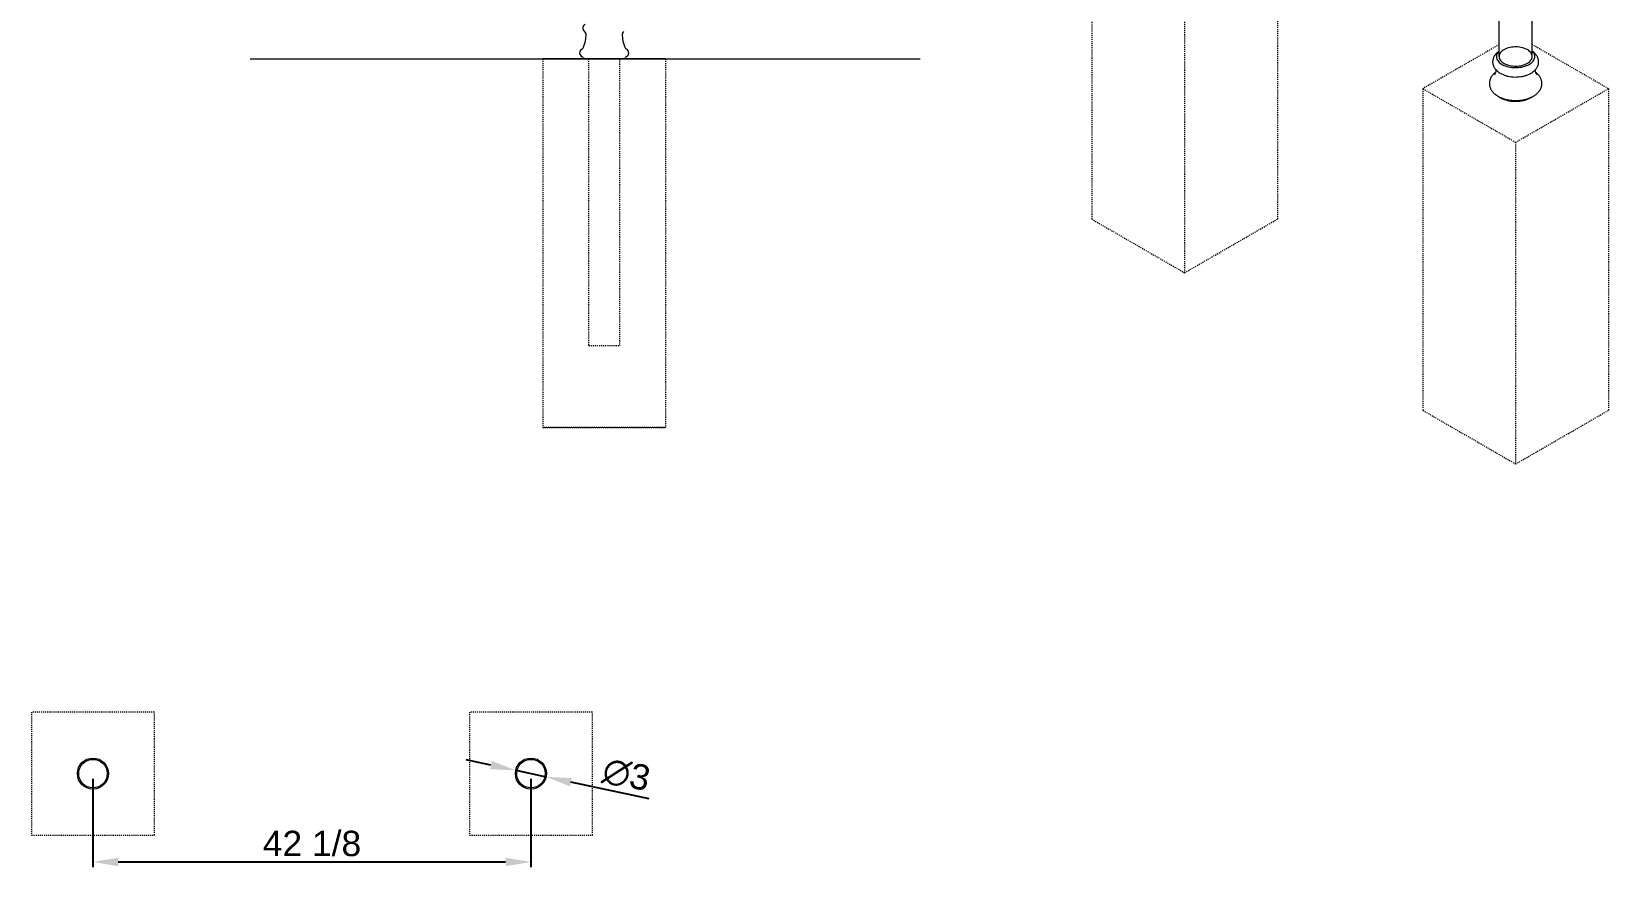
# Model space of a CAD drawing. Header units: inches. Extents: x -6 to 262, y -2 to 177.
# Drawn here: x 110.2 to 261.9, y -2.1 to 79.6 of the extents above; entities that cross this region are included whole.
import ezdxf

# ---------------------------------------------------------------- set-up
doc = ezdxf.new("R2010")
doc.units = ezdxf.units.IN
doc.linetypes.add('HIDDEN', pattern=[1.905, 1.27, -0.635])
for name, color, linetype, lineweight in [('ZANO_R', 7, 'Continuous', 0), ('ZANO_R_przerywana', 250, 'HIDDEN', 0), ('ZANO_W', 1, 'Continuous', 0)]:
    doc.layers.add(name, color=color, linetype=linetype, lineweight=lineweight)
doc.styles.get("Standard").update_dxf_attribs({"font": 'arial.ttf'})
doc.dimstyles.new('amerykanie', dxfattribs={"dimtxt": 50, "dimasz": 50, "dimexe": 0.5, "dimexo": 0.5, "dimgap": 1, "dimtad": 1, "dimdec": 0, "dimzin": 0, "dimlunit": 5, "dimtxsty": 'Standard', "dimcen": 0.09, "dimclrd": 1, "dimclre": 1, "dimclrt": 1, "dimazin": 0, "dimtfac": 1, "dimtdec": 0, "dimtmove": 0, "dimatfit": 3, "dimfxl": 1, "dimtzin": 0, "dimarcsym": 1})

# ---------------------------------------------------------------- blocks, each defined once
blk = doc.blocks.new('*D382')
at = {"layer": 'ZANO_W', "color": 1, "lineweight": -2}
for p, q in [((154.41, 9.12), (152.03, 9.63)), ((156.8, 8.61), (159.73, 7.98)), ((169.63, 5.86), (162.11, 7.47))]:
    blk.add_line(p, q, dxfattribs=at)
at = {"layer": 'ZANO_W', "color": 1}
for points in [[(154.33, 8.72), (154.5, 9.51), (156.8, 8.61)], [(162.19, 7.86), (162.02, 7.07), (159.73, 7.98)]]:
    blk.add_solid(points, dxfattribs=at)
at = {"layer": 'ZANO_W', "color": 1, "insert": (167.44, 8.18), "char_height": 2.438, "attachment_point": 5, "rotation": 347.9023}
blk.add_mtext('∅3', dxfattribs=at)
blk = doc.blocks.new('*D383')
at = {"layer": 'ZANO_W', "color": 1, "lineweight": -2}
for p, q in [((116.13, 7.79), (116.13, -0.7)), ((158.26, 7.79), (158.26, -0.7)), ((118.57, -0.2), (155.82, -0.2))]:
    blk.add_line(p, q, dxfattribs=at)
at = {"layer": 'ZANO_W', "color": 1}
for points in [[(118.57, 0.2), (118.57, -0.61), (116.13, -0.2)], [(155.82, -0.61), (155.82, 0.2), (158.26, -0.2)]]:
    blk.add_solid(points, dxfattribs=at)
at = {"layer": 'ZANO_W', "color": 1, "insert": (137.2, 1.56), "char_height": 2.438, "attachment_point": 5}
blk.add_mtext('42 1/8', dxfattribs=at)

msp = doc.modelspace()

# ---------------------------------------------------------------- linework, layer by layer
at = {"layer": 'ZANO_R'}
for p, q in [((251.36308, 98.65039), (251.36308, 77.24045)), ((254.56583, 77.24045), (254.56583, 98.65039)), ((131.26063, 77.01276), (195.67897, 77.01276)), ((159.40046, 77.01276), (171.21162, 77.01276)), ((171.21162, 77.01276), (159.40046, 77.01276)), ((163.29392, 77.11264), (163.33751, 77.01276)), ((166.80409, 77.01276), (163.80974, 77.01276)), ((167.27457, 77.01276), (167.31816, 77.11264)), ((251.11266, 77.24045), (251.11266, 77.19239)), ((254.81624, 77.19239), (254.81624, 77.24045)), ((254.99849, 75.46833), (254.99618, 75.47294))]:
    msp.add_line(p, q, dxfattribs=at)
at = {"layer": 'ZANO_R', "flags": 128}
for points in [[(251.36308, 77.77727), (251.35387, 77.76802), (251.27844, 77.68255), (251.21658, 77.59353), (251.16879, 77.50166), (251.13546, 77.40768), (251.11686, 77.31237), (251.11313, 77.21647), (251.12431, 77.12076), (251.1503, 77.02602), (251.1909, 76.93301), (251.24578, 76.84247), (251.3145, 76.75513), (251.3965, 76.6717), (251.49112, 76.59285), (251.59761, 76.51922), (251.7151, 76.45139), (251.84266, 76.38992), (251.97924, 76.33529), (252.12376, 76.28795), (252.27504, 76.24828), (252.43188, 76.2166), (252.593, 76.19317), (252.75712, 76.17816), (252.9229, 76.17171), (253.08902, 76.17386), (253.25414, 76.1846), (253.41692, 76.20384), (253.57606, 76.23143), (253.73028, 76.26714), (253.87833, 76.31069), (254.01902, 76.36172), (254.15122, 76.41983), (254.27387, 76.48455)], [(254.09531, 76.58762), (254.19918, 76.65368), (254.29151, 76.72521), (254.37146, 76.80156), (254.43827, 76.882), (254.49131, 76.96579), (254.53011, 77.05214), (254.55428, 77.14025), (254.56361, 77.2293), (254.55801, 77.31845), (254.53753, 77.40687), (254.50236, 77.49374), (254.45284, 77.57825), (254.38942, 77.6596), (254.31269, 77.73703), (254.22338, 77.80983), (254.12231, 77.87732), (254.01043, 77.93886), (253.88878, 77.99387), (253.75851, 78.04186), (253.62082, 78.08236), (253.477, 78.115), (253.32839, 78.13947), (253.17639, 78.15555), (253.02241, 78.16309), (252.86789, 78.16201), (252.71427, 78.15233), (252.56299, 78.13413), (252.41545, 78.10759), (252.27304, 78.07296), (252.13709, 78.03055), (252.00886, 77.98076), (251.88955, 77.92406), (251.78028, 77.86098), (251.68207, 77.79211), (251.59582, 77.71808), (251.52236, 77.6396), (251.46236, 77.55739), (251.41639, 77.47221), (251.38487, 77.38488), (251.3681, 77.2962), (251.36623, 77.20699), (251.37929, 77.1181), (251.40714, 77.03036), (251.44954, 76.94457), (251.50608, 76.86154), (251.57623, 76.78206), (251.65935, 76.70685), (251.75465, 76.63663), (251.86125, 76.57204), (251.97815, 76.51369), (252.10426, 76.46213), (252.2384, 76.41784), (252.37932, 76.38123), (252.5257, 76.35264), (252.67618, 76.33234), (252.82935, 76.32051), (252.98378, 76.31728), (253.13803, 76.32267), (253.29066, 76.33662), (253.44024, 76.35902), (253.58538, 76.38964), (253.72473, 76.42821), (253.85698, 76.47436), (253.98089, 76.52766), (254.09531, 76.58762)], [(254.27387, 76.48455), (254.38597, 76.55535), (254.48663, 76.63167), (254.57503, 76.71289), (254.65047, 76.79835), (254.71233, 76.88738), (254.76012, 76.97925), (254.79345, 77.07322), (254.81205, 77.16854), (254.81578, 77.26444), (254.8046, 77.36015), (254.77861, 77.45489), (254.73801, 77.5479), (254.68313, 77.63844), (254.61441, 77.72578), (254.56583, 77.77727)], [(251.33691, 73.37757), (251.44565, 73.30679), (251.57285, 73.23637), (251.70981, 73.17234), (251.85558, 73.11516), (252.00912, 73.06521), (252.16936, 73.02286), (252.33518, 72.9884), (252.50541, 72.96206), (252.67887, 72.94405), (252.85432, 72.93447), (253.03055, 72.93341), (253.20632, 72.94086), (253.38039, 72.95677), (253.55154, 72.98104), (253.71857, 73.01349), (253.88031, 73.0539), (254.03563, 73.10198), (254.18344, 73.15739), (254.3227, 73.21975), (254.45242, 73.28861)], [(254.45242, 73.28861), (254.57172, 73.3635), (254.59228, 73.37777)]]:
    msp.add_lwpolyline(points, dxfattribs=at)
at = {"layer": 'ZANO_R'}
for centre, radius in [((116.1344, 8.29123), 1.49805), ((116.1344, 8.29123), 1.49805), ((116.1344, 8.29123), 1.37206), ((158.2609, 8.29123), 1.49805), ((158.2609, 8.29123), 1.49805), ((158.2609, 8.29123), 1.37206)]:
    msp.add_circle(centre, radius, dxfattribs=at)
for centre, radius, start, end in [((163.638, 79.96556), 0.39892, 115.9948018, 234.6753902), ((160.03262, 79.44596), 3.54335, 338.3453751, 357.6873629), ((163.1797, 79.31886), 0.39371, 357.6873629, 54.6753902), ((167.43238, 79.31886), 0.39371, 125.3246098, 182.3126371), ((170.57946, 79.44596), 3.54335, 182.3126371, 201.6546249), ((163.34735, 77.58689), 0.40355, 119.0704694, 247.0770874), ((162.95998, 78.28371), 0.39371, 299.0704694, 338.3453751), ((167.6521, 78.28371), 0.39371, 201.6546249, 240.9295306), ((167.26473, 77.58689), 0.40355, 292.9229126, 60.9295306), ((163.1135, 77.0339), 0.19685, 23.5781785, 67.0770874), ((167.49858, 77.0339), 0.19685, 112.9229126, 156.4218215), ((252.96533, 78.68923), 3.42045, 257.0094142, 281.2063511)]:
    msp.add_arc(centre, radius, start, end, dxfattribs=at)
for points, knots in [([(251.29419, 77.69223), (251.29002, 77.68932), (251.24513, 77.65799), (251.16916, 77.59123), (251.06841, 77.492), (250.98144, 77.38612), (250.90783, 77.27568), (250.84847, 77.1616), (250.80346, 77.04513), (250.77276, 76.92735), (250.75613, 76.80923), (250.75324, 76.69158), (250.76374, 76.5752), (250.78727, 76.46075), (250.82348, 76.34879), (250.87216, 76.23971), (250.93316, 76.13387), (251.00642, 76.03164), (251.09184, 75.93347), (251.18924, 75.83993), (251.29818, 75.75169), (251.41798, 75.66946), (251.54769, 75.59389), (251.68625, 75.5256), (251.83235, 75.46478), (251.98532, 75.41254), (252.10347, 75.37749), (252.17174, 75.36251), (252.18556, 75.35948)], [0, 0, 0, 0, 0.004510655, 0.048510923, 0.092147468, 0.135161992, 0.177326724, 0.218504245, 0.258677589, 0.297942075, 0.336474772, 0.37450175, 0.412273287, 0.449982476, 0.487869916, 0.526179013, 0.56512211, 0.60486049, 0.645481279, 0.686978556, 0.729250377, 0.772120572, 0.815381233, 0.85883806, 0.902316734, 0.945721553, 0.989013229, 1, 1, 1, 1]), ([(253.63318, 75.33501), (253.64109, 75.33642), (253.70431, 75.3477), (253.81928, 75.37671), (253.97683, 75.42254), (254.12863, 75.47735), (254.27146, 75.5389), (254.37322, 75.5908), (254.45106, 75.63475), (254.52942, 75.68209), (254.63382, 75.75383), (254.74676, 75.84595), (254.84826, 75.94499), (254.93713, 76.05002), (255.01246, 76.15996), (255.07366, 76.27364), (255.1205, 76.38986), (255.15302, 76.50753), (255.17142, 76.62566), (255.17605, 76.74341), (255.16724, 76.85999), (255.14536, 76.97472), (255.11075, 77.08702), (255.06365, 77.19648), (255.00423, 77.30277), (254.93248, 77.40544), (254.84882, 77.50434), (254.75209, 77.59784), (254.68247, 77.65893), (254.64277, 77.68674), (254.64203, 77.68726)], [0, 0, 0, 0, 0.006009383, 0.048080954, 0.090310979, 0.132724275, 0.175334145, 0.215688373, 0.226950216, 0.250207077, 0.293104819, 0.335990235, 0.378553082, 0.420541868, 0.461727374, 0.501962072, 0.541214209, 0.57956409, 0.6171759, 0.654265289, 0.691074062, 0.727800126, 0.764668166, 0.801917979, 0.839761236, 0.878362622, 0.917817436, 0.958132087, 0.999218571, 1, 1, 1, 1]), ([(251.08607, 75.94308), (251.07728, 75.89809), (251.05936, 75.80641), (251.02096, 75.68043), (250.97825, 75.56712), (250.9477, 75.5041), (250.93312, 75.47402)], [0, 0, 0, 0, 0.254197326, 0.517957449, 0.769946681, 1, 1, 1, 1]), ([(254.99561, 75.47508), (254.99283, 75.48026), (254.97502, 75.51347), (254.94258, 75.58819), (254.90117, 75.70067), (254.86622, 75.82034), (254.85049, 75.90474), (254.84331, 75.94328)], [0, 0, 0, 0, 0.043339354, 0.278031586, 0.524689344, 0.782962952, 1, 1, 1, 1]), ([(251.03085, 75.71882), (251.02795, 75.71676), (250.98247, 75.68439), (250.90398, 75.61509), (250.79743, 75.5109), (250.70455, 75.4002), (250.62476, 75.28495), (250.55899, 75.16596), (250.50741, 75.04435), (250.47005, 74.92112), (250.44677, 74.79719), (250.43731, 74.67333), (250.44136, 74.55027), (250.45864, 74.42865), (250.48883, 74.30905), (250.53171, 74.1919), (250.58712, 74.07756), (250.65499, 73.96637), (250.73524, 73.85875), (250.82775, 73.75518), (250.93226, 73.65626), (251.04828, 73.56263), (251.17513, 73.47495), (251.31191, 73.39383), (251.45762, 73.31977), (251.61121, 73.25315), (251.77164, 73.19424), (251.93797, 73.14322), (252.10927, 73.1002), (252.28467, 73.06527), (252.4633, 73.03849), (252.64428, 73.01992), (252.82677, 73.00959), (253.00989, 73.00751), (253.19279, 73.01368), (253.3746, 73.0281), (253.55445, 73.05073), (253.73152, 73.08154), (253.90497, 73.12048), (254.07397, 73.16749), (254.23776, 73.2225), (254.39534, 73.28559), (254.5368, 73.35153), (254.62238, 73.39914), (254.66066, 73.42044)], [0, 0, 0, 0, 0.001739774, 0.027326415, 0.052737981, 0.077853068, 0.102557208, 0.126769402, 0.150460807, 0.173658403, 0.1964359, 0.218899364, 0.241173688, 0.263378899, 0.285619659, 0.308026664, 0.330717525, 0.353787796, 0.377300776, 0.401278121, 0.425695286, 0.450486009, 0.475556792, 0.500806897, 0.526146274, 0.551495102, 0.57680828, 0.602065901, 0.627261488, 0.652397514, 0.677482066, 0.702526591, 0.727544482, 0.752550235, 0.77755897, 0.802582311, 0.827634609, 0.852731489, 0.877888209, 0.903119043, 0.928436183, 0.95384791, 0.979355677, 1, 1, 1, 1]), ([(254.66066, 73.42044), (254.68564, 73.43523), (254.75694, 73.47744), (254.86747, 73.55289), (254.98836, 73.64884), (255.09795, 73.75163), (255.1953, 73.86039), (255.27949, 73.97423), (255.34989, 74.09212), (255.40615, 74.21298), (255.44816, 74.33578), (255.47603, 74.45958), (255.49, 74.58354), (255.49035, 74.70695), (255.47738, 74.82912), (255.45138, 74.94944), (255.41264, 75.06744), (255.36133, 75.18273), (255.29755, 75.295), (255.22131, 75.40381), (255.13297, 75.5089), (255.03169, 75.60892), (254.95264, 75.67899), (254.90471, 75.71351), (254.89761, 75.71862)], [0, 0, 0, 0, 0.028039466, 0.08002975, 0.132026468, 0.183743858, 0.234941433, 0.285376234, 0.334856154, 0.383285536, 0.430683004, 0.477170055, 0.522943691, 0.568247507, 0.613348373, 0.658433746, 0.703771664, 0.749611389, 0.796163736, 0.843580955, 0.891936407, 0.941211051, 0.991295844, 1, 1, 1, 1])]:
    msp.add_open_spline(points, degree=3, knots=knots, dxfattribs=at)
at = {"layer": 'ZANO_R_przerywana', "ltscale": 0.05}
for p, q in [((212.19407, 92.52992), (212.19407, 61.60136)), ((230.04971, 91.88377), (230.04971, 61.60136)), ((221.12189, 87.376), (221.12189, 56.44744)), ((251.36308, 78.37706), (244.03663, 74.1476)), ((261.89228, 74.1476), (254.56583, 78.37706)), ((159.40046, 77.01276), (159.40046, 41.57926)), ((159.40046, 77.01276), (159.40046, 41.57926)), ((163.80799, 77.01276), (163.80799, 49.45337)), ((166.80409, 49.45337), (166.80409, 77.01276)), ((171.21162, 77.01276), (171.21162, 41.57926)), ((171.21162, 77.01276), (171.21162, 41.57926)), ((244.03663, 74.1476), (244.03663, 43.21904)), ((244.03663, 74.1476), (252.96445, 68.99368)), ((252.96445, 68.99368), (261.89228, 74.1476)), ((261.89228, 74.1476), (261.89228, 43.21904)), ((252.96445, 68.99368), (252.96445, 38.06512)), ((212.19407, 61.60136), (221.12189, 56.44744)), ((221.12189, 56.44744), (230.04971, 61.60136)), ((163.80799, 49.45337), (166.80409, 49.45337)), ((244.03663, 43.21904), (252.96445, 38.06512)), ((252.96445, 38.06512), (261.89228, 43.21904)), ((159.40046, 41.57926), (171.21162, 41.57926)), ((171.21162, 41.57926), (159.40046, 41.57926)), ((110.22882, 14.19682), (110.22882, 2.38565)), ((122.03998, 14.19682), (110.22882, 14.19682)), ((122.03998, 2.38565), (122.03998, 14.19682)), ((152.35531, 14.19682), (152.35531, 2.38565)), ((164.16648, 14.19682), (152.35531, 14.19682)), ((164.16648, 2.38565), (164.16648, 14.19682)), ((110.22882, 2.38565), (122.03998, 2.38565)), ((152.35531, 2.38565), (164.16648, 2.38565))]:
    msp.add_line(p, q, dxfattribs=at)

# ---------------------------------------------------------------- dimensions: what is measured, and where the dimension line sits
at = {"layer": 'ZANO_W'}
dim = msp.add_diameter_dim_2p(p1=(156.79612, 8.60519), p2=(159.72568, 7.97727), dimstyle='amerykanie', override={"dimtxt": 2.4375, "dimasz": 2.4375, "dimgap": 0.5, "dimdec": 4, "dimaunit": 1, "dimadec": 1, "dimtdec": 4, "dimtmove": 1, "dimfrac": 2}, dxfattribs=at)
dim.commit()
dim.dimension.update_dxf_attribs({"geometry": '*D382', "text_midpoint": (167.43893, 8.17788)})
dim = msp.add_linear_dim(base=(158.2609, -0.20141), p1=(116.1344, 8.29123), p2=(158.2609, 8.29123), dimstyle='amerykanie', override={"dimtxt": 2.4375, "dimasz": 2.4375, "dimgap": 0.5, "dimdec": 4, "dimaunit": 1, "dimadec": 1, "dimtdec": 4, "dimtmove": 1, "dimfrac": 2}, dxfattribs=at)
dim.commit()
dim.dimension.update_dxf_attribs({"geometry": '*D383', "text_midpoint": (137.19765, 1.55891)})

doc.saveas('drawing.dxf')
